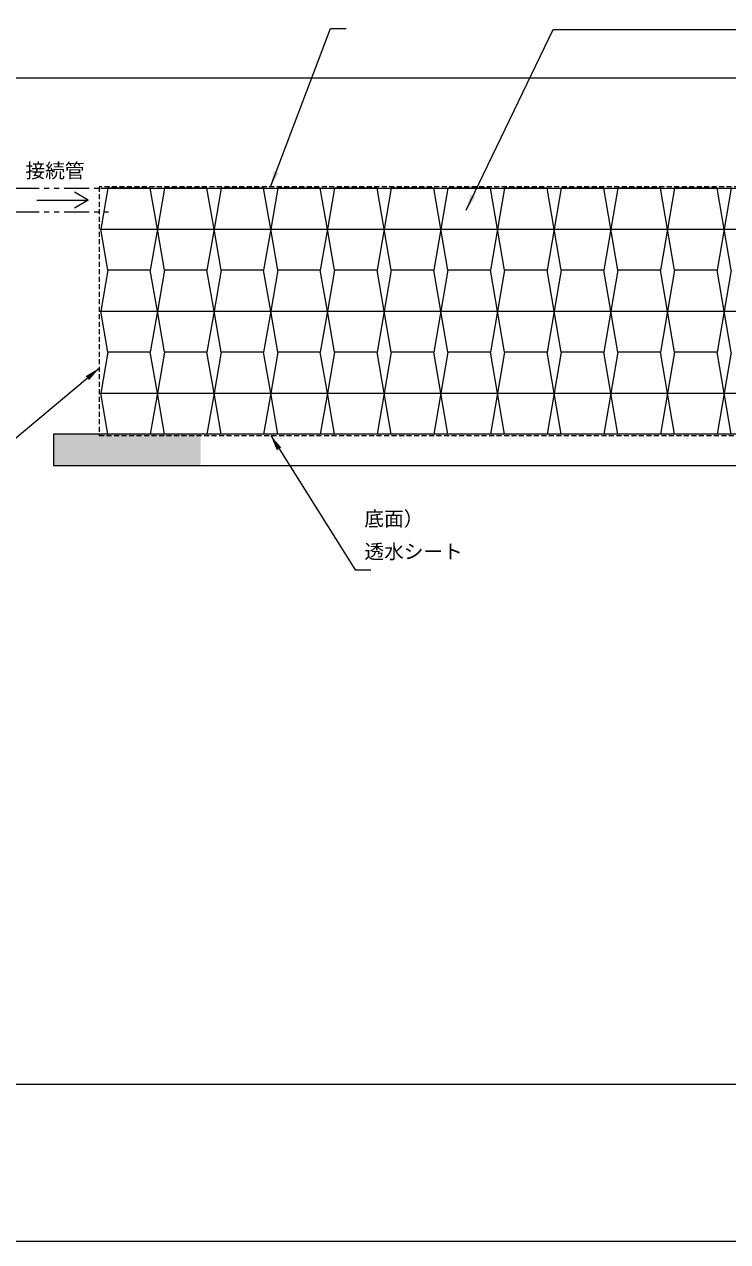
# Model space of a CAD drawing. Units: millimetres, scale not verified. Extents: x 0 to 41050, y -244 to 28700.
# Drawn here: x 4478 to 8946, y 0 to 7728 of the extents above; entities that cross this region are included whole.
import ezdxf
from ezdxf.enums import TextEntityAlignment as Align

# ---------------------------------------------------------------- set-up
doc = ezdxf.new("R2010")
doc.units = ezdxf.units.MM
doc.header["$LTSCALE"] = 50
doc.linetypes.add('USER1', pattern=[6.35, 3.175, -0.635, 0.635, -0.635, 0.635, -0.635])
doc.linetypes.add('USER3', pattern=[0.9525, 0.635, -0.3175])
for name, color, linetype, lineweight in [('P01-SSBB本体', 131, 'Continuous', 13), ('P02-SSBB補助部材', 41, 'Continuous', 13), ('P03-附帯工事', 7, 'USER1', 15), ('P04-寸法線', 142, 'Continuous', 13), ('P05-文字注釈', 7, 'Continuous', 20), ('V-nasSTD', 7, 'Continuous', 13)]:
    doc.layers.add(name, color=color, linetype=linetype, lineweight=lineweight)
doc.styles.add('標準ベクトル', font='')
doc.styles.get('標準ベクトル').set_extended_font_data('標準ベクトル')

# ---------------------------------------------------------------- blocks, each defined once
blk = doc.blocks.new('filled_arrow')
at = {"color": 0, "linetype": 'Continuous', "lineweight": -2}
blk.add_solid([(7.5, 1.25), (0, 0), (7.5, -1.25)], dxfattribs=at)

msp = doc.modelspace()

# ---------------------------------------------------------------- hatches: boundary and pattern name
at = {"layer": 'P03-附帯工事'}
msp.add_hatch(color=256, dxfattribs=at).paths.add_polyline_path([(5597.93, 5127.66), (4663.27, 5127.66), (4663.27, 4927.66), (5597.93, 4927.66)])

# ---------------------------------------------------------------- linework, layer by layer
at = {"layer": 'P01-SSBB本体'}
for p, q in [((5008.27, 6687.66), (4963.27, 6427.66)), ((5278.27, 6687.66), (5008.27, 6687.66)), ((5323.27, 6427.66), (5278.27, 6687.66)), ((5368.27, 6687.66), (5323.27, 6427.66)), ((5638.27, 6687.66), (5368.27, 6687.66)), ((5683.27, 6427.66), (5638.27, 6687.66)), ((5728.27, 6687.66), (5683.27, 6427.66)), ((5998.27, 6687.66), (5728.27, 6687.66)), ((6043.27, 6427.66), (5998.27, 6687.66)), ((6088.27, 6687.66), (6043.27, 6427.66)), ((6358.27, 6687.66), (6088.27, 6687.66)), ((6403.27, 6427.66), (6358.27, 6687.66)), ((6448.27, 6687.66), (6403.27, 6427.66)), ((6718.27, 6687.66), (6448.27, 6687.66)), ((6763.27, 6427.66), (6718.27, 6687.66)), ((6808.27, 6687.66), (6763.27, 6427.66)), ((7078.27, 6687.66), (6808.27, 6687.66)), ((7123.27, 6427.66), (7078.27, 6687.66)), ((7168.27, 6687.66), (7123.27, 6427.66)), ((7438.27, 6687.66), (7168.27, 6687.66)), ((7483.27, 6427.66), (7438.27, 6687.66)), ((7528.27, 6687.66), (7483.27, 6427.66)), ((7798.27, 6687.66), (7528.27, 6687.66)), ((7843.27, 6427.66), (7798.27, 6687.66)), ((7888.27, 6687.66), (7843.27, 6427.66)), ((8158.27, 6687.66), (7888.27, 6687.66)), ((8203.27, 6427.66), (8158.27, 6687.66)), ((8248.27, 6687.66), (8203.27, 6427.66)), ((8518.27, 6687.66), (8248.27, 6687.66)), ((8563.27, 6427.66), (8518.27, 6687.66)), ((8608.27, 6687.66), (8563.27, 6427.66)), ((8878.27, 6687.66), (8608.27, 6687.66)), ((8923.27, 6427.66), (8878.27, 6687.66)), ((8968.27, 6687.66), (8923.27, 6427.66)), ((4963.27, 6427.66), (5323.27, 6427.66)), ((5008.27, 6167.66), (4963.27, 6427.66)), ((4963.27, 6427.66), (5323.27, 6427.66)), ((5323.27, 6427.66), (5278.27, 6167.66)), ((5323.27, 6427.66), (5683.27, 6427.66)), ((5323.27, 6427.66), (5683.27, 6427.66)), ((5368.27, 6167.66), (5323.27, 6427.66)), ((5683.27, 6427.66), (5638.27, 6167.66)), ((5683.27, 6427.66), (6043.27, 6427.66)), ((5728.27, 6167.66), (5683.27, 6427.66)), ((5683.27, 6427.66), (6043.27, 6427.66)), ((6043.27, 6427.66), (5998.27, 6167.66)), ((6043.27, 6427.66), (6403.27, 6427.66)), ((6043.27, 6427.66), (6403.27, 6427.66)), ((6088.27, 6167.66), (6043.27, 6427.66)), ((6403.27, 6427.66), (6358.27, 6167.66)), ((6403.27, 6427.66), (6763.27, 6427.66)), ((6403.27, 6427.66), (6763.27, 6427.66)), ((6448.27, 6167.66), (6403.27, 6427.66)), ((6763.27, 6427.66), (6718.27, 6167.66)), ((6763.27, 6427.66), (7123.27, 6427.66)), ((6808.27, 6167.66), (6763.27, 6427.66)), ((6763.27, 6427.66), (7123.27, 6427.66)), ((7123.27, 6427.66), (7078.27, 6167.66)), ((7123.27, 6427.66), (7483.27, 6427.66)), ((7123.27, 6427.66), (7483.27, 6427.66)), ((7168.27, 6167.66), (7123.27, 6427.66)), ((7483.27, 6427.66), (7438.27, 6167.66)), ((7483.27, 6427.66), (7843.27, 6427.66)), ((7483.27, 6427.66), (7843.27, 6427.66)), ((7528.27, 6167.66), (7483.27, 6427.66)), ((7843.27, 6427.66), (7798.27, 6167.66)), ((7843.27, 6427.66), (8203.27, 6427.66)), ((7888.27, 6167.66), (7843.27, 6427.66)), ((7843.27, 6427.66), (8203.27, 6427.66)), ((8203.27, 6427.66), (8158.27, 6167.66)), ((8203.27, 6427.66), (8563.27, 6427.66)), ((8203.27, 6427.66), (8563.27, 6427.66)), ((8248.27, 6167.66), (8203.27, 6427.66)), ((8563.27, 6427.66), (8518.27, 6167.66)), ((8563.27, 6427.66), (8923.27, 6427.66)), ((8608.27, 6167.66), (8563.27, 6427.66)), ((8563.27, 6427.66), (8923.27, 6427.66)), ((8923.27, 6427.66), (8878.27, 6167.66)), ((8923.27, 6427.66), (9283.27, 6427.66)), ((8923.27, 6427.66), (9283.27, 6427.66)), ((8968.27, 6167.66), (8923.27, 6427.66)), ((5008.27, 6167.66), (4963.27, 5907.66)), ((5278.27, 6167.66), (5008.27, 6167.66)), ((5278.27, 6167.66), (5008.27, 6167.66)), ((5323.27, 5907.66), (5278.27, 6167.66)), ((5368.27, 6167.66), (5323.27, 5907.66)), ((5638.27, 6167.66), (5368.27, 6167.66)), ((5638.27, 6167.66), (5368.27, 6167.66)), ((5683.27, 5907.66), (5638.27, 6167.66)), ((5728.27, 6167.66), (5683.27, 5907.66)), ((5998.27, 6167.66), (5728.27, 6167.66)), ((5998.27, 6167.66), (5728.27, 6167.66)), ((6043.27, 5907.66), (5998.27, 6167.66)), ((6088.27, 6167.66), (6043.27, 5907.66)), ((6358.27, 6167.66), (6088.27, 6167.66)), ((6358.27, 6167.66), (6088.27, 6167.66)), ((6403.27, 5907.66), (6358.27, 6167.66)), ((6448.27, 6167.66), (6403.27, 5907.66)), ((6718.27, 6167.66), (6448.27, 6167.66)), ((6718.27, 6167.66), (6448.27, 6167.66)), ((6763.27, 5907.66), (6718.27, 6167.66)), ((6808.27, 6167.66), (6763.27, 5907.66)), ((7078.27, 6167.66), (6808.27, 6167.66)), ((7078.27, 6167.66), (6808.27, 6167.66)), ((7123.27, 5907.66), (7078.27, 6167.66)), ((7168.27, 6167.66), (7123.27, 5907.66)), ((7438.27, 6167.66), (7168.27, 6167.66)), ((7438.27, 6167.66), (7168.27, 6167.66)), ((7483.27, 5907.66), (7438.27, 6167.66)), ((7528.27, 6167.66), (7483.27, 5907.66)), ((7798.27, 6167.66), (7528.27, 6167.66)), ((7798.27, 6167.66), (7528.27, 6167.66)), ((7843.27, 5907.66), (7798.27, 6167.66)), ((7888.27, 6167.66), (7843.27, 5907.66)), ((8158.27, 6167.66), (7888.27, 6167.66)), ((8158.27, 6167.66), (7888.27, 6167.66)), ((8203.27, 5907.66), (8158.27, 6167.66)), ((8248.27, 6167.66), (8203.27, 5907.66)), ((8518.27, 6167.66), (8248.27, 6167.66)), ((8518.27, 6167.66), (8248.27, 6167.66)), ((8563.27, 5907.66), (8518.27, 6167.66)), ((8608.27, 6167.66), (8563.27, 5907.66)), ((8878.27, 6167.66), (8608.27, 6167.66)), ((8878.27, 6167.66), (8608.27, 6167.66)), ((8923.27, 5907.66), (8878.27, 6167.66)), ((8968.27, 6167.66), (8923.27, 5907.66)), ((4963.27, 5907.66), (5323.27, 5907.66)), ((4963.27, 5907.66), (5323.27, 5907.66)), ((5008.27, 5647.66), (4963.27, 5907.66)), ((5323.27, 5907.66), (5278.27, 5647.66)), ((5323.27, 5907.66), (5683.27, 5907.66)), ((5323.27, 5907.66), (5683.27, 5907.66)), ((5368.27, 5647.66), (5323.27, 5907.66)), ((5683.27, 5907.66), (5638.27, 5647.66)), ((5683.27, 5907.66), (6043.27, 5907.66)), ((5683.27, 5907.66), (6043.27, 5907.66)), ((5728.27, 5647.66), (5683.27, 5907.66)), ((6043.27, 5907.66), (5998.27, 5647.66)), ((6043.27, 5907.66), (6403.27, 5907.66)), ((6043.27, 5907.66), (6403.27, 5907.66)), ((6088.27, 5647.66), (6043.27, 5907.66)), ((6403.27, 5907.66), (6358.27, 5647.66)), ((6403.27, 5907.66), (6763.27, 5907.66)), ((6403.27, 5907.66), (6763.27, 5907.66)), ((6448.27, 5647.66), (6403.27, 5907.66)), ((6763.27, 5907.66), (6718.27, 5647.66)), ((6763.27, 5907.66), (7123.27, 5907.66)), ((6763.27, 5907.66), (7123.27, 5907.66)), ((6808.27, 5647.66), (6763.27, 5907.66)), ((7123.27, 5907.66), (7078.27, 5647.66)), ((7123.27, 5907.66), (7483.27, 5907.66)), ((7123.27, 5907.66), (7483.27, 5907.66)), ((7168.27, 5647.66), (7123.27, 5907.66)), ((7483.27, 5907.66), (7438.27, 5647.66)), ((7483.27, 5907.66), (7843.27, 5907.66)), ((7483.27, 5907.66), (7843.27, 5907.66)), ((7528.27, 5647.66), (7483.27, 5907.66)), ((7843.27, 5907.66), (7798.27, 5647.66)), ((7843.27, 5907.66), (8203.27, 5907.66)), ((7843.27, 5907.66), (8203.27, 5907.66)), ((7888.27, 5647.66), (7843.27, 5907.66)), ((8203.27, 5907.66), (8158.27, 5647.66)), ((8203.27, 5907.66), (8563.27, 5907.66)), ((8203.27, 5907.66), (8563.27, 5907.66)), ((8248.27, 5647.66), (8203.27, 5907.66)), ((8563.27, 5907.66), (8518.27, 5647.66)), ((8563.27, 5907.66), (8923.27, 5907.66)), ((8563.27, 5907.66), (8923.27, 5907.66)), ((8608.27, 5647.66), (8563.27, 5907.66)), ((8923.27, 5907.66), (8878.27, 5647.66)), ((8923.27, 5907.66), (9283.27, 5907.66)), ((8923.27, 5907.66), (9283.27, 5907.66)), ((8968.27, 5647.66), (8923.27, 5907.66)), ((5008.27, 5647.66), (4963.27, 5387.66)), ((5278.27, 5647.66), (5008.27, 5647.66)), ((5278.27, 5647.66), (5008.27, 5647.66)), ((5323.27, 5387.66), (5278.27, 5647.66)), ((5368.27, 5647.66), (5323.27, 5387.66)), ((5638.27, 5647.66), (5368.27, 5647.66)), ((5638.27, 5647.66), (5368.27, 5647.66)), ((5683.27, 5387.66), (5638.27, 5647.66)), ((5728.27, 5647.66), (5683.27, 5387.66)), ((5998.27, 5647.66), (5728.27, 5647.66)), ((5998.27, 5647.66), (5728.27, 5647.66)), ((6043.27, 5387.66), (5998.27, 5647.66)), ((6088.27, 5647.66), (6043.27, 5387.66)), ((6358.27, 5647.66), (6088.27, 5647.66)), ((6358.27, 5647.66), (6088.27, 5647.66)), ((6403.27, 5387.66), (6358.27, 5647.66)), ((6448.27, 5647.66), (6403.27, 5387.66)), ((6718.27, 5647.66), (6448.27, 5647.66)), ((6718.27, 5647.66), (6448.27, 5647.66)), ((6763.27, 5387.66), (6718.27, 5647.66)), ((6808.27, 5647.66), (6763.27, 5387.66)), ((7078.27, 5647.66), (6808.27, 5647.66)), ((7078.27, 5647.66), (6808.27, 5647.66)), ((7123.27, 5387.66), (7078.27, 5647.66)), ((7168.27, 5647.66), (7123.27, 5387.66)), ((7438.27, 5647.66), (7168.27, 5647.66)), ((7438.27, 5647.66), (7168.27, 5647.66)), ((7483.27, 5387.66), (7438.27, 5647.66)), ((7528.27, 5647.66), (7483.27, 5387.66)), ((7798.27, 5647.66), (7528.27, 5647.66)), ((7798.27, 5647.66), (7528.27, 5647.66)), ((7843.27, 5387.66), (7798.27, 5647.66)), ((7888.27, 5647.66), (7843.27, 5387.66)), ((8158.27, 5647.66), (7888.27, 5647.66)), ((8158.27, 5647.66), (7888.27, 5647.66)), ((8203.27, 5387.66), (8158.27, 5647.66)), ((8248.27, 5647.66), (8203.27, 5387.66)), ((8518.27, 5647.66), (8248.27, 5647.66)), ((8518.27, 5647.66), (8248.27, 5647.66)), ((8563.27, 5387.66), (8518.27, 5647.66)), ((8608.27, 5647.66), (8563.27, 5387.66)), ((8878.27, 5647.66), (8608.27, 5647.66)), ((8878.27, 5647.66), (8608.27, 5647.66)), ((8923.27, 5387.66), (8878.27, 5647.66)), ((8968.27, 5647.66), (8923.27, 5387.66)), ((4963.27, 5387.66), (5323.27, 5387.66)), ((5008.27, 5127.66), (4963.27, 5387.66)), ((4963.27, 5387.66), (5323.27, 5387.66)), ((5323.27, 5387.66), (5278.27, 5127.66)), ((5323.27, 5387.66), (5683.27, 5387.66)), ((5368.27, 5127.66), (5323.27, 5387.66)), ((5323.27, 5387.66), (5683.27, 5387.66)), ((5683.27, 5387.66), (5638.27, 5127.66)), ((5683.27, 5387.66), (6043.27, 5387.66)), ((5728.27, 5127.66), (5683.27, 5387.66)), ((5683.27, 5387.66), (6043.27, 5387.66)), ((6043.27, 5387.66), (5998.27, 5127.66)), ((6043.27, 5387.66), (6403.27, 5387.66)), ((6088.27, 5127.66), (6043.27, 5387.66)), ((6043.27, 5387.66), (6403.27, 5387.66)), ((6403.27, 5387.66), (6358.27, 5127.66)), ((6403.27, 5387.66), (6763.27, 5387.66)), ((6448.27, 5127.66), (6403.27, 5387.66)), ((6403.27, 5387.66), (6763.27, 5387.66)), ((6763.27, 5387.66), (6718.27, 5127.66)), ((6763.27, 5387.66), (7123.27, 5387.66)), ((6808.27, 5127.66), (6763.27, 5387.66)), ((6763.27, 5387.66), (7123.27, 5387.66)), ((7123.27, 5387.66), (7078.27, 5127.66)), ((7123.27, 5387.66), (7483.27, 5387.66)), ((7168.27, 5127.66), (7123.27, 5387.66)), ((7123.27, 5387.66), (7483.27, 5387.66)), ((7483.27, 5387.66), (7438.27, 5127.66)), ((7483.27, 5387.66), (7843.27, 5387.66)), ((7528.27, 5127.66), (7483.27, 5387.66)), ((7483.27, 5387.66), (7843.27, 5387.66)), ((7843.27, 5387.66), (7798.27, 5127.66)), ((7843.27, 5387.66), (8203.27, 5387.66)), ((7888.27, 5127.66), (7843.27, 5387.66)), ((7843.27, 5387.66), (8203.27, 5387.66)), ((8203.27, 5387.66), (8158.27, 5127.66)), ((8203.27, 5387.66), (8563.27, 5387.66)), ((8248.27, 5127.66), (8203.27, 5387.66)), ((8203.27, 5387.66), (8563.27, 5387.66)), ((8563.27, 5387.66), (8518.27, 5127.66)), ((8563.27, 5387.66), (8923.27, 5387.66)), ((8608.27, 5127.66), (8563.27, 5387.66)), ((8563.27, 5387.66), (8923.27, 5387.66)), ((8923.27, 5387.66), (8878.27, 5127.66)), ((8923.27, 5387.66), (9283.27, 5387.66)), ((8968.27, 5127.66), (8923.27, 5387.66)), ((8923.27, 5387.66), (9283.27, 5387.66)), ((5278.27, 5127.66), (5008.27, 5127.66)), ((5638.27, 5127.66), (5368.27, 5127.66)), ((5998.27, 5127.66), (5728.27, 5127.66)), ((6358.27, 5127.66), (6088.27, 5127.66)), ((6718.27, 5127.66), (6448.27, 5127.66)), ((7078.27, 5127.66), (6808.27, 5127.66)), ((7438.27, 5127.66), (7168.27, 5127.66)), ((7798.27, 5127.66), (7528.27, 5127.66)), ((8158.27, 5127.66), (7888.27, 5127.66)), ((8518.27, 5127.66), (8248.27, 5127.66)), ((8878.27, 5127.66), (8608.27, 5127.66))]:
    msp.add_line(p, q, dxfattribs=at)
at = {"layer": 'P02-SSBB補助部材'}
msp.add_line((4963.27, 6687.66), (10723.27, 6687.66), dxfattribs=at)
at = {"layer": 'P02-SSBB補助部材', "linetype": 'USER3'}
msp.add_lwpolyline([(4953.27, 5117.66), (10733.27, 5117.66), (10733.27, 6697.66), (4953.27, 6697.66)], close=True, dxfattribs=at)
at = {"layer": 'P03-附帯工事', "linetype": 'Continuous', "lineweight": 13}
msp.add_line((14345.74, 7387.66), (2352.27, 7387.66), dxfattribs=at)
at = {"layer": 'P03-附帯工事'}
for p, q in [((4413.27, 6687.66), (5013.27, 6687.66)), ((4413.27, 6537.66), (5013.27, 6537.66))]:
    msp.add_line(p, q, dxfattribs=at)
at = {"layer": 'P03-附帯工事', "color": 2, "linetype": 'Continuous', "lineweight": 13}
for points in [[(4557.69, 6612.66), (4883.25, 6612.66), (4795.77, 6663.33)], [(4557.69, 6612.66), (4883.25, 6612.66), (4795.77, 6562)]]:
    msp.add_lwpolyline(points, dxfattribs=at)
at = {"layer": 'P03-附帯工事', "linetype": 'Continuous', "lineweight": 13}
msp.add_lwpolyline([(4663.27, 4927.66), (11023.27, 4927.66), (11023.27, 5127.66), (4663.27, 5127.66)], close=True, dxfattribs=at)
at = {"layer": 'P04-寸法線'}
for points in [[(6042.66, 6697.66), (6422.18, 7702.51), (6522.18, 7702.51)], [(7284.62, 6549.33), (7837.35, 7695.62), (7937.35, 7695.62), (10823.07, 7695.62)], [(4955.27, 5546.48), (4169.23, 4888.54), (4069.23, 4888.54)], [(6043.27, 5117.66), (6578.95, 4264.64), (6678.95, 4264.64)]]:
    msp.add_lwpolyline(points, dxfattribs=at)
at = {"layer": 'P05-文字注釈'}
msp.add_lwpolyline([(0, 14850), (21000, 14850), (21000, 0), (0, 0)], close=True, dxfattribs=at)
at = {"layer": 'V-nasSTD'}
msp.add_line((1000, 1000), (41050, 1000), dxfattribs=at)

# ---------------------------------------------------------------- block references
at = {"layer": 'P04-寸法線', "xscale": 13.3, "yscale": 13.3}
for p, rotation in [((6042.66, 6697.66), 69.3), ((7284.62, 6549.33), 64.3), ((4955.27, 5546.48), 219.9), ((6043.27, 5117.66), 302.1)]:
    msp.add_blockref('filled_arrow', p, dxfattribs=dict(at, rotation=rotation))

# ---------------------------------------------------------------- texts
at = {"layer": 'P04-寸法線', "color": 7, "style": '標準ベクトル'}
for s, p in [('底面）', (6638.41, 4635.47)), ('透水シート', (6638.41, 4427.14))]:
    msp.add_text(s, height=91.64, dxfattribs=at).set_placement(p, align=Align.TOP_LEFT)
at = {"layer": 'P05-文字注釈', "style": '標準ベクトル'}
msp.add_text('接続管', height=91.64, dxfattribs=at).set_placement((4485.47, 6845.28), align=Align.TOP_LEFT)

doc.saveas('drawing.dxf')
